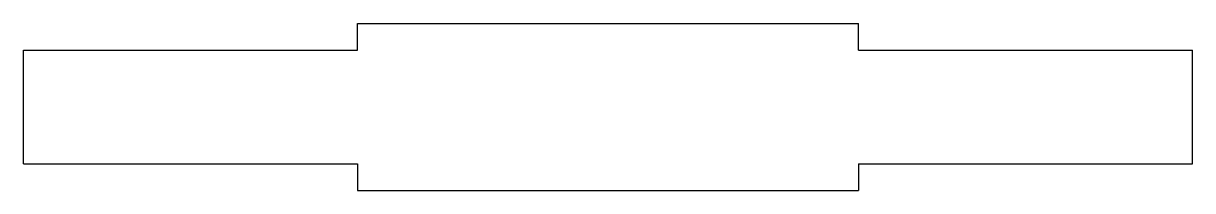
# Model space of a CAD drawing. Header units: millimetres. Extents: x -88 to 88, y -12 to 12.
import ezdxf

# ---------------------------------------------------------------- set-up
doc = ezdxf.new("R2010")
doc.units = ezdxf.units.MM

msp = doc.modelspace()

# ---------------------------------------------------------------- linework, layer by layer
at = {"color": 7, "linetype": 'Continuous', "lineweight": 25}
for p, q in [((-37.5, 8.5), (-37.5, 12.5)), ((-37.5, 12.5), (37.5, 12.5)), ((37.5, 8.5), (37.5, 12.5)), ((-87.5, -8.5), (-87.5, 8.5)), ((-87.5, 8.5), (-37.5, 8.5)), ((37.5, 8.5), (87.5, 8.5)), ((87.5, -8.5), (87.5, 8.5)), ((-87.5, -8.5), (-37.5, -8.5)), ((-37.5, -8.5), (-37.5, -12.5)), ((37.5, -8.5), (87.5, -8.5)), ((37.5, -8.5), (37.5, -12.5)), ((-37.5, -12.5), (37.5, -12.5))]:
    msp.add_line(p, q, dxfattribs=at)

doc.saveas('drawing.dxf')
